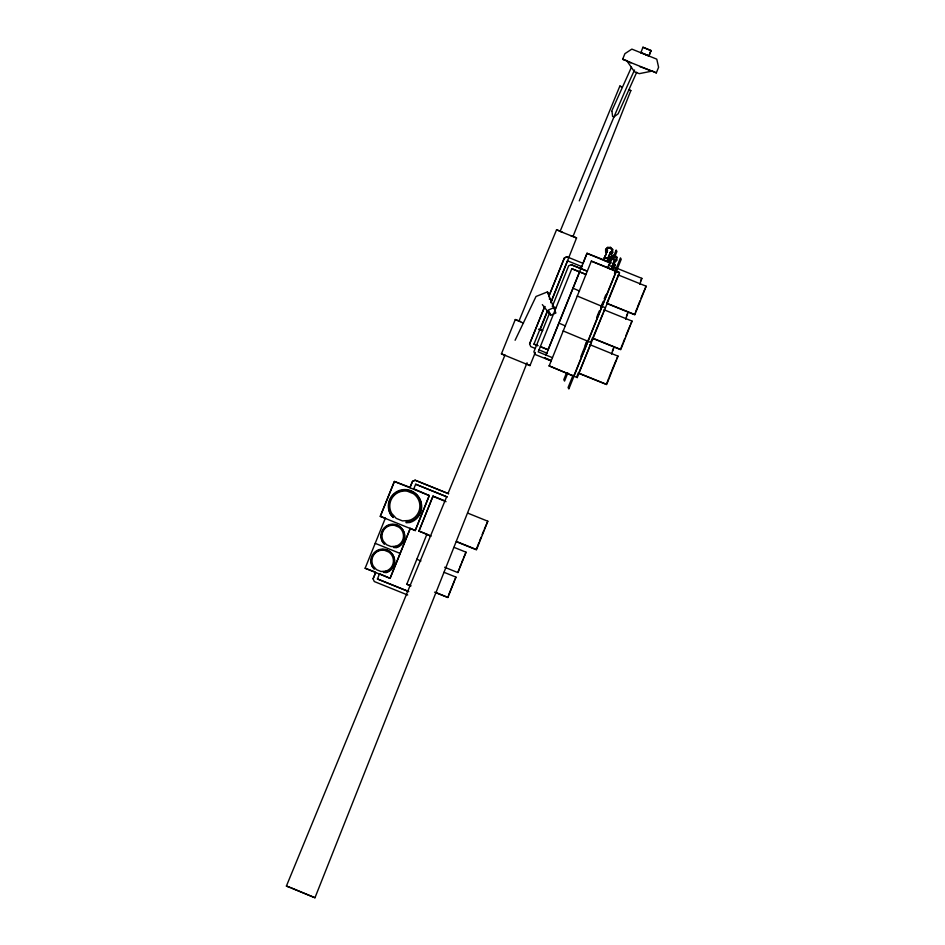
<?xml version="1.0" encoding="UTF-8"?>
<svg xmlns="http://www.w3.org/2000/svg" width="945" height="945" viewBox="0 0 945 945"><rect width="100%" height="100%" fill="white"/><g stroke="black" fill="none" stroke-linecap="round" stroke-linejoin="round"><path stroke-width="1.42" d="M606.879 252.197L607.174 251.382M609.997 253.449L610.281 252.634M609.62 263.702L608.97 265.415L609.667 263.797M614.297 261.304L614.947 259.591L612.478 265.58L614.593 260.489M448.154 596.224L447.753 597.334L435.787 592.503M443.996 572.292L455.962 577.123L447.871 597.547L434.582 592.184M457.817 572.41L459.223 568.713M612.903 270.341L613.931 267.081L641.844 278.35L639.765 284.327M589.373 346.957L590.117 344.89M603.477 312.051L604.221 309.984M618.313 275.089L606.702 303.463M635.205 312.937L634.65 314.484L606.725 303.215M448.651 594.937L454.533 580.384M476.871 547.958L478.961 542.536M589.007 347.984L578.694 373.31L606.619 384.58L618.03 356.159L590.034 344.724M603.099 313.09L592.609 338.357M611.569 354.115L613.648 348.15L612.372 350.949M625.673 319.221L627.74 313.244L626.476 316.055M607.009 382.737L608.58 378.661M621.113 347.831L622.684 343.767M635.725 311.578L636.776 308.873M605.06 256.473L606.052 253.945M608.167 257.725L610.647 251.748L607.789 258.824L609.253 255.351M609.36 264.316L611.38 259.32M611.439 259.438L609.419 264.435M614.557 260.69L612.088 266.679L612.785 265.049M628.661 89.61L630.835 90.602L573.013 236.498L570.603 235.588M446.477 497.188L286.406 886.044L314.968 897.75L527.062 362.774M540.115 329.852L547.19 312.027M550.994 302.424L576.556 237.951L572.599 236.144M459.719 567.425L461.148 563.846M479.493 541.202L481.088 537.197M609.1 377.303L611.238 371.964M623.204 342.409L624.799 338.404M637.308 307.515L639.966 300.841M385.276 518.392L365.136 568.252L374.881 571.867M407.685 595.019L374.267 581.529L373.098 578.812L375.685 572.422M375.732 572.516L373.098 578.812M377.409 578.919L408.795 591.594L377.457 579.013L379.417 573.934M429.278 495.546L415.221 530.535L429.278 495.546L415.009 489.345M430.636 536.039L418.895 531.043L432.987 496.149L445.119 500.921M418.978 531.208L432.987 496.149M410.862 585.935L406.799 584.258L426.88 534.291L431.003 536.087M535.319 352.379L529.98 365.585L501.417 353.879L515.285 319.54L520.624 321.56M622.637 59.287L624.905 53.676L631.851 49.105L656.775 59.157L658.594 67.272L656.326 72.883L622.637 59.287L626.771 60.657M640.887 52.731L642.931 47.25L651.034 50.522L648.991 55.991L640.793 52.542L648.991 55.991M534.775 348.244L530.771 346.626L529.602 343.921L544.745 306.452M544.792 306.546L529.602 343.921M648.896 55.814L651.034 50.522M537.823 345.669L533.96 344.11L547.45 310.716M550.687 302.695L567.52 260.832L581.695 266.561M549.588 312.972L533.901 351.764L535.071 354.481L551.065 360.872M552.482 306.003L568.654 265.769L571.323 264.754L587.365 271.227L571.323 264.754M571.867 268.77L586.054 274.499L571.819 268.687L538.213 351.883L552.435 357.683M545.82 355.285L546.895 352.603M547.982 349.91L582.144 265.356M583.23 262.675L587.034 253.284L611.273 262.816M545.903 355.45L579.521 272.231M581.151 268.203L587.034 253.284M549.128 365.987L591.334 261.127L619.069 272.077L619.518 272.892L577.218 377.575L549.033 365.821L573.733 376.169L616.034 271.487L615.585 270.66L614.486 273.388M604.339 257.394L603.371 259.969L607.115 261.481C612.076 257.276 597.878 256.142 608.119 258.989M608.072 258.906L607.115 261.481M607.682 267.825L608.639 265.25L612.419 266.844L611.415 269.337L607.623 267.742M566.539 372.85L563.787 379.666L564.555 381.071L567.862 372.885M612.289 259.603L616.152 250.059L616.92 251.464L613.612 259.651M613.683 266.903L614.77 264.222L612.443 263.277M613.045 270.412L615.219 265.037L614.77 264.222M573.048 375.248L568.087 387.521L568.855 388.927L621.219 259.308L620.452 257.914L614.947 271.558M585.179 345.232L586.833 341.133M580.88 356.56L587.01 341.358M596.602 317.638L599.307 310.929M600.748 307.373L603.111 301.538M604.198 298.844L605.816 294.828M578.399 372.732L576.769 376.76L577.218 377.575M590.873 341.866L592.503 337.837M461.621 562.653L463.062 559.121M482.163 534.539L483.793 530.582M641.041 298.195L642.671 294.238M625.862 335.735L628.567 329.132M611.769 370.629L616.128 360.116M448.154 493.089L504.89 355.285M518.923 321.182L556.558 229.765L560.29 231.171M621.904 86.881L619.849 86.101L560.149 231.312M605.024 256.674L605.367 255.941L604.67 257.56L607.529 250.484L606.832 252.114M463.546 557.94L466.039 552.199L454.072 547.368M484.324 529.259L487.809 521.227L467.858 513.17M643.214 292.926L646.144 286.205L618.231 274.936M629.122 327.832L630.22 325.222M611.675 111.191L631.473 67.166M515.096 340.271L536.016 296.482L547.462 291.899L549.08 295.726M455.053 579.131L456.022 577.241M640.568 281.161L641.844 278.35M630.776 323.911L632.051 321.099L604.127 309.83M616.672 358.805L617.947 355.993M636.706 72.269L618.148 113.802L613.778 117.05M608.143 257.926L608.486 257.194M605.65 249.527L607.694 247.436M606.536 249.882L606.56 252.067L606.501 249.811L608.037 248.251L610.222 248.228L611.817 249.834M610.305 253.579L611.793 251.949M612.691 252.303L610.635 254.394L612.726 252.386L612.667 249.385M609.938 260.218L609.915 257.3L611.958 255.221L614.923 255.268M610.836 257.737L612.372 256.178L614.557 256.154L616.116 257.69M614.569 261.363L616.093 259.804M614.604 261.434L616.14 259.875L616.081 257.619L614.522 256.083L612.336 256.107L610.801 257.666L610.86 259.922M614.982 262.32L616.99 260.159L616.967 257.241M566.976 256.804L564.354 257.926L548.679 296.718L564.401 258.009L566.976 256.804L583.065 263.371M553.664 307.763L548.407 309.995L550.64 315.24L555.884 313.008L547.462 291.899M448.544 493.668L415.127 480.178L412.504 481.288L409.917 487.679L412.552 481.383L415.174 480.261L448.591 493.751M610.624 247.413L607.659 247.366L605.603 249.445L605.674 252.445M608.072 248.322L610.257 248.299M385.737 518.38L380.28 516.36L394.384 481.466L410.354 487.466M628.779 89.822L630.835 90.602M576.556 237.951L560.515 231.572M538.52 329.226L542.524 330.738M501.417 353.879L505.421 355.391M286.406 886.044L290.41 887.568M639.741 66.552L651.944 71.123L639.352 73.639L637.379 72.989L634.331 71.619L627.019 61.059L630.847 62.854M550.12 360.08L544.733 357.966L551.301 360.813M418.895 531.043L426.975 534.232M410.732 585.711L406.799 584.258M291.745 888.064L314.968 897.75M651.129 50.699L642.931 47.25M612.892 264.104L615.219 265.037M619.518 272.892L591.334 261.127M606.903 303.522L634.816 314.791L646.144 286.205M577.23 296.021L605.414 307.786M549.281 299.022L551.726 299.943M592.633 338.109L620.546 349.39M592.798 338.416L620.711 349.685L632.051 321.099M563.137 330.927L591.322 342.681M537.776 345.587L533.96 344.11M538.744 349.78L546.812 353.111M578.529 373.015L606.454 384.284M447.056 496.869L415.67 484.206L413.662 489.191M415.717 484.289L447.103 496.964M429.325 495.629L394.384 481.466L380.28 516.36L415.221 530.535M456.364 541.461L476.304 549.506M456.529 541.768L476.481 549.813L487.809 521.227M444.646 567.26L457.947 572.623L466.039 552.199M375.248 543.375L400.172 553.439M365.136 568.252L390.096 578.364L410.236 528.515L390.072 578.305L379.866 573.875M523.459 323.155L515.285 319.54M587.117 253.437L610.435 263.1M579.498 291.025L572.93 288.178M565.393 325.919L558.826 323.072M433.082 496.314L446.028 501.677M420.927 561.011L416.804 559.216M622.023 87.094L619.849 86.101M562.653 232.375L556.558 229.765M540.422 329.604L542.631 330.549M527.653 364.416L529.98 365.585M409.988 528.184L415.186 530.452M651.766 70.745L656.326 72.883M610.576 247.342L612.703 249.456M614.876 255.185L617.002 257.312M542.335 304.621L550.64 315.24M612.419 266.844L611.415 269.337M601.481 305.566L601.93 306.381M587.377 340.46L587.825 341.275M556.026 307.786L552.282 306.274M611.994 111.545L612.632 116.589M611.781 249.763L611.84 252.02M609.95 257.371L609.974 260.3M579.285 200.824A163.06 3.13 -68 0 1 634.579 70.013M611.828 258.339L611.179 260.052L611.828 258.339M409.126 520.459L402.44 520.896L396.227 518.392L391.714 513.442A15.061 15.049 0 0 1 407.224 491.176L413.426 493.68A15.061 15.049 0 0 1 409.126 520.459M409.539 521.853L405.866 522.089L406.232 522.75L409.894 522.502A16.502 16.502 0 0 0 420.608 500.815A16.502 16.502 0 0 0 398.176 491.754A16.502 16.502 0 0 0 390.817 514.801L393.285 517.517L390.45 514.151A16.502 16.502 0 0 1 397.81 491.105A16.502 16.502 0 0 1 420.253 500.165A16.502 16.502 0 0 1 409.539 521.853M395.813 546.257L391.029 546.564L386.599 544.769L383.375 541.237A10.749 10.749 0 0 1 394.455 525.337L398.885 527.121A10.749 10.749 0 0 1 395.813 546.257M396.109 547.249L393.486 547.415L396.357 547.71A11.789 11.789 0 0 0 404.011 532.224A11.789 11.789 0 0 0 387.982 525.751A11.789 11.789 0 0 0 382.737 542.206L384.497 544.155L382.477 541.745A11.789 11.789 0 0 1 387.733 525.278A11.789 11.789 0 0 1 403.763 531.751A11.789 11.789 0 0 1 396.109 547.249M385.737 571.182L380.965 571.489L376.523 569.693L373.31 566.161A10.749 10.749 0 0 1 384.379 550.262L388.82 552.045A10.749 10.749 0 0 1 385.737 571.182M386.032 572.174L383.41 572.339L386.292 572.635A11.789 11.789 0 0 0 393.947 557.148A11.789 11.789 0 0 0 377.917 550.675A11.789 11.789 0 0 0 372.661 567.13L374.421 569.079L372.401 566.669A11.789 11.789 0 0 1 377.657 550.203A11.789 11.789 0 0 1 393.687 556.676A11.789 11.789 0 0 1 386.032 572.174M548.088 349.744L540.351 346.626L548.135 349.839"/></g></svg>
